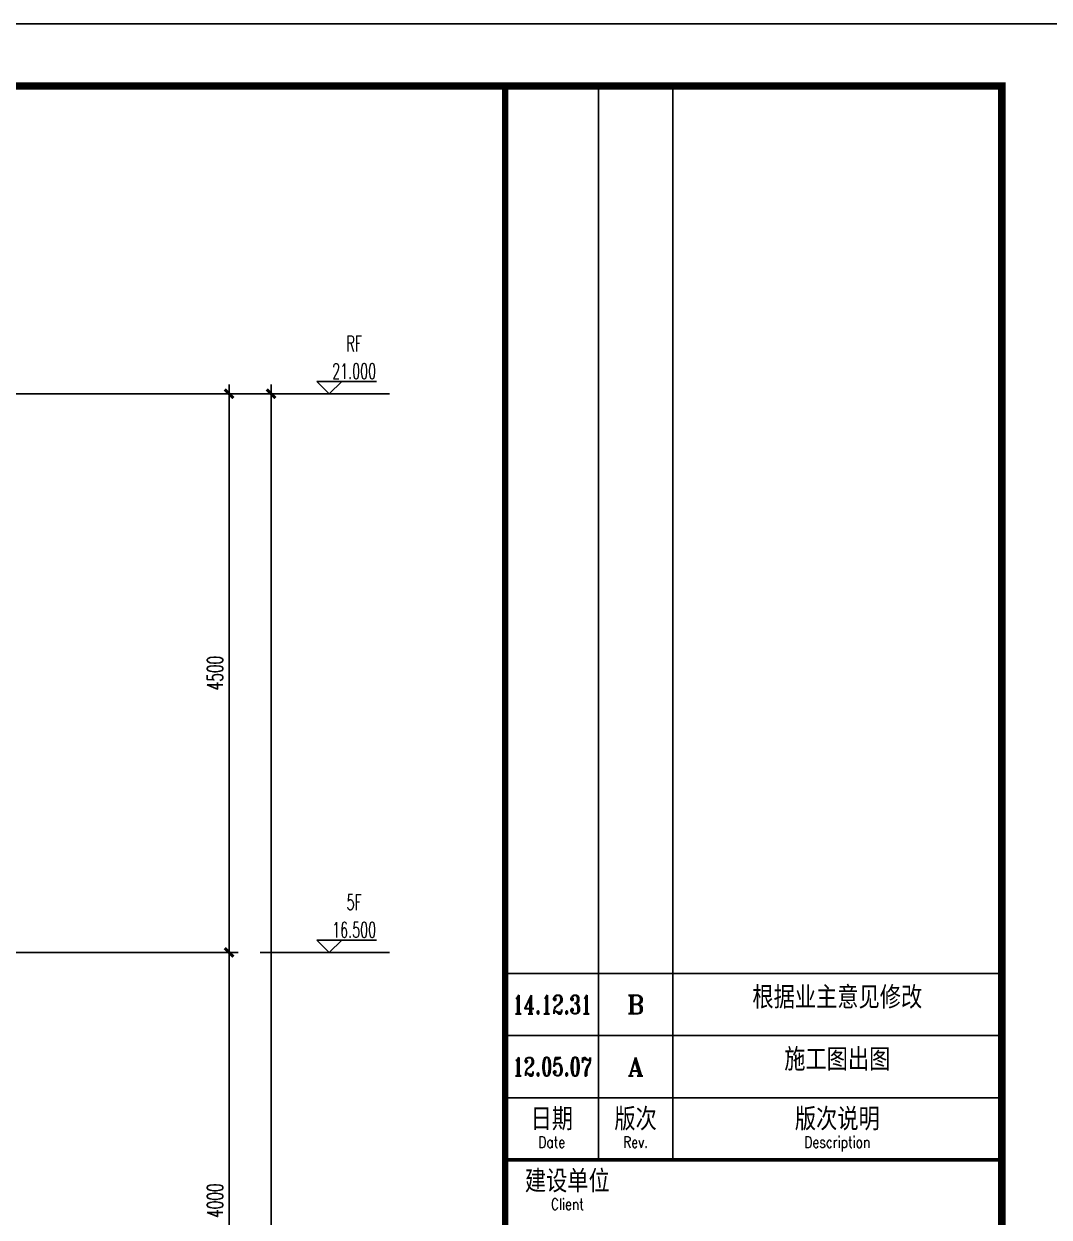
# Model space of a CAD drawing. Extents: x -345393 to -54719, y 203828 to 476815.
# Drawn here: x -227621 to -219361, y 246260 to 255872 of the extents above; entities that cross this region are included whole.
import ezdxf
from ezdxf.enums import TextEntityAlignment as Align

# ---------------------------------------------------------------- set-up
doc = ezdxf.new("R2010")
doc.units = 0
doc.header["$LTSCALE"] = 1000
doc.header["$MEASUREMENT"] = 0
doc.layers.get('0').update_dxf_attribs({"color": 252, "linetype": 'CONTINUOUS'})
doc.layers.get('Defpoints').update_dxf_attribs({"color": 252, "linetype": 'CONTINUOUS'})
for name, color, linetype in [('AXIS', 252, 'CONTINUOUS'), ('DIM_ELEV', 252, 'CONTINUOUS'), ('图框', 252, 'CONTINUOUS'), ('暖通-风-标注', 160, 'CONTINUOUS')]:
    doc.layers.add(name, color=color, linetype=linetype)
doc.styles.add('HZ-ZGBZ', font='romanc.shx', dxfattribs={"width": 0.65, "bigfont": '0hztxt.shx'})
doc.styles.add('TKZ1_tjhts.shx', font='tjromant.shx', dxfattribs={"bigfont": 'tjhts.shx'})
doc.styles.add('TKZ2_tjkts.shx', font='tjromant.shx', dxfattribs={"bigfont": 'tjkts.shx'})
doc.dimstyles.new('暖-标注50', dxfattribs={"dimscale": 0.5, "dimtxt": 250, "dimasz": 1, "dimexe": 150, "dimexo": 150, "dimgap": 100, "dimtad": 1, "dimdec": 0, "dimdsep": 46, "dimtxsty": 'HZ-ZGBZ', "dimblk": '_DIMX', "dimcen": 0.09, "dimclrt": 7, "dimadec": 0, "dimazin": 0, "dimtfac": 1, "dimtdec": 0, "dimtix": 1, "dimtmove": 2, "dimatfit": 3, "dimldrblk": '_DIMX', "dimfxl": 0, "dimtolj": 1, "dimtzin": 0, "dimarcsym": 0})

# ---------------------------------------------------------------- blocks, each defined once
blk = doc.blocks.new('_DIMX')
blk.add_line((-150, 0), (150, 0))
at = {"const_width": 50}
blk.add_lwpolyline([(-70, -70), (70, 70)], dxfattribs=at)
blk = doc.blocks.new('*D355')
at = {"layer": 'Defpoints', "color": 0}
for p in [(-227902.4, 248393.1), (-225968.1, 248393.1), (-227902.4, 244393.1)]:
    blk.add_point(p, dxfattribs=at)
at = {"layer": '暖通-风-标注', "color": 0, "lineweight": -2}
for p, q in [((-227827.4, 248393.1), (-225893.1, 248393.1)), ((-225968.1, 244393.6), (-225968.1, 248392.6)), ((-227827.4, 244393.1), (-225893.1, 244393.1))]:
    blk.add_line(p, q, dxfattribs=at)
at = {"layer": '暖通-风-标注', "color": 0, "lineweight": -2, "xscale": 0.5, "yscale": 0.5, "zscale": 0.5}
for p, rotation in [((-225968.1, 248393.1), 90), ((-225968.1, 244393.1), 270)]:
    blk.add_blockref('_DIMX', p, dxfattribs=dict(at, rotation=rotation))
at = {"layer": '暖通-风-标注', "color": 7, "insert": (-226080.6, 246393.1), "char_height": 125, "attachment_point": 5, "rotation": 90, "style": 'HZ-ZGBZ'}
blk.add_mtext('\\A1;4000', dxfattribs=at)
blk = doc.blocks.new('*D356')
at = {"layer": 'Defpoints', "color": 0}
for p in [(-227902.4, 252893.1), (-225968.1, 252893.1), (-227902.4, 248393.1)]:
    blk.add_point(p, dxfattribs=at)
at = {"layer": '暖通-风-标注', "color": 0, "lineweight": -2}
for p, q in [((-227827.4, 252893.1), (-225893.1, 252893.1)), ((-225968.1, 248393.6), (-225968.1, 252892.6)), ((-227827.4, 248393.1), (-225893.1, 248393.1))]:
    blk.add_line(p, q, dxfattribs=at)
at = {"layer": '暖通-风-标注', "color": 0, "lineweight": -2, "xscale": 0.5, "yscale": 0.5, "zscale": 0.5}
for p, rotation in [((-225968.1, 252893.1), 90), ((-225968.1, 248393.1), 270)]:
    blk.add_blockref('_DIMX', p, dxfattribs=dict(at, rotation=rotation))
at = {"layer": '暖通-风-标注', "color": 7, "insert": (-226080.6, 250643.1), "char_height": 125, "attachment_point": 5, "rotation": 90, "style": 'HZ-ZGBZ'}
blk.add_mtext('\\A1;4500', dxfattribs=at)
blk = doc.blocks.new('*D357')
at = {"layer": 'Defpoints', "color": 0}
for p in [(-227990.7, 252893.1), (-225628.5, 252893.1), (-227990.7, 230393.1)]:
    blk.add_point(p, dxfattribs=at)
at = {"layer": '暖通-风-标注', "color": 0, "lineweight": -2}
for p, q in [((-227915.7, 252893.1), (-225553.5, 252893.1)), ((-225628.5, 230393.6), (-225628.5, 252892.6)), ((-227915.7, 230393.1), (-225553.5, 230393.1))]:
    blk.add_line(p, q, dxfattribs=at)
at = {"layer": '暖通-风-标注', "color": 0, "lineweight": -2, "xscale": 0.5, "yscale": 0.5, "zscale": 0.5}
for p, rotation in [((-225628.5, 252893.1), 90), ((-225628.5, 230393.1), 270)]:
    blk.add_blockref('_DIMX', p, dxfattribs=dict(at, rotation=rotation))
at = {"layer": '暖通-风-标注', "color": 7, "insert": (-225741, 241643.1), "char_height": 125, "attachment_point": 5, "rotation": 90, "style": 'HZ-ZGBZ'}
blk.add_mtext('\\A1;22500', dxfattribs=at)

msp = doc.modelspace()

# ---------------------------------------------------------------- linework, layer by layer
for p, q in [((-222992.68185, 255372.36281), (-222992.68185, 246722.36292)), ((-222392.68185, 255372.36281), (-222392.68185, 246722.36292)), ((-223742.68185, 247222.36292), (-223142.68185, 247222.36292)), ((-223742.68185, 247222.36292), (-219742.68185, 247222.36292)), ((-223742.68185, 246722.36292), (-219742.68185, 246722.36292))]:
    msp.add_line(p, q)
for points, const_width in [([(-223742.68185, 255372.36281), (-223742.68185, 226672.36292)], 50), ([(-223742.68185, 246722.36292), (-219742.68185, 246722.36292)], 30)]:
    msp.add_lwpolyline(points, dxfattribs=dict(const_width=const_width))
at = {"layer": 'AXIS'}
for p, q in [((-225260.01522, 252992.5295), (-224779.70997, 252992.5295)), ((-225160.01522, 252892.5295), (-225260.01522, 252992.5295)), ((-225160.01522, 252892.5295), (-225060.01522, 252992.5295)), ((-225260.01522, 248492.5295), (-224779.70997, 248492.5295)), ((-225160.01522, 248392.5295), (-225260.01522, 248492.5295)), ((-225160.01522, 248392.5295), (-225060.01522, 248492.5295))]:
    msp.add_line(p, q, dxfattribs=at)
at = {"layer": 'DIM_ELEV'}
for p, q in [((-225718.0606, 252893.07192), (-224674.9409, 252893.07192)), ((-225718.0606, 248393.07192), (-224674.9409, 248393.07192))]:
    msp.add_line(p, q, dxfattribs=at)
at = {"layer": '图框'}
for p, q in [((-219242.68185, 255872.36281), (-261292.68185, 255872.36281)), ((-223742.68185, 248222.3627), (-219742.68185, 248222.3627)), ((-223742.68185, 247722.36281), (-219742.68185, 247722.36281))]:
    msp.add_line(p, q, dxfattribs=at)
at = {"layer": '图框', "const_width": 60}
msp.add_lwpolyline([(-219742.68185, 255372.36281), (-260042.68185, 255372.36281), (-260042.68185, 226672.36281), (-219742.68185, 226672.36281)], close=True, dxfattribs=at)

# ---------------------------------------------------------------- texts
at = {"style": 'TKZ2_tjkts.shx'}
for s, p in [('日期', (-223367.68185, 247049.73903)), ('版次', (-222692.68185, 247049.73903)), ('版次说明', (-221067.68185, 247049.73903)), ('建设单位', (-223242.68185, 246549.73903))]:
    msp.add_text(s, height=180, dxfattribs=at).set_placement(p, align=Align.MIDDLE_CENTER)
at = {"style": 'TKZ2_tjkts.shx', "width": 0.8}
for s, p in [('Date', (-223367.68185, 246864.75185)), ('Rev.', (-222692.68185, 246864.75185)), ('Description', (-221067.68185, 246864.75185)), ('Client', (-223242.68185, 246364.75185))]:
    msp.add_text(s, height=90, dxfattribs=at).set_placement(p, align=Align.MIDDLE_CENTER)
at = {"layer": 'AXIS', "style": 'HZ-ZGBZ', "width": 0.6}
for s, p in [('RF', (-224960.09148, 253296.89291)), ('21.000', (-224960.09148, 253074.83874)), ('5F', (-224960.09148, 248796.89291)), ('16.500', (-224960.09148, 248574.83874))]:
    msp.add_text(s, height=125, dxfattribs=at).set_placement(p, align=Align.MIDDLE)
at = {"layer": '图框', "style": 'TKZ1_tjhts.shx'}
for s, height, p in [('根据业主意见修改', 180, (-221067.68185, 248030.27929)), ('B', 150, (-222692.68185, 247972.3627)), ('施工图出图', 180, (-221067.68185, 247530.27941)), ('A', 150, (-222692.68185, 247472.36281))]:
    msp.add_text(s, height=height, dxfattribs=at).set_placement(p, align=Align.MIDDLE_CENTER)
at = {"layer": '图框', "style": 'TKZ1_tjhts.shx', "width": 0.7}
for s, p in [('14.12.31', (-223363.7688, 247972.3627)), ('12.05.07', (-223363.7688, 247472.36281))]:
    msp.add_text(s, height=150, dxfattribs=at).set_placement(p, align=Align.MIDDLE_CENTER)

# ---------------------------------------------------------------- dimensions: what is measured, and where the dimension line sits
at = {"layer": '暖通-风-标注'}
for p1, p2, distance, picture, middle in [((-227990.73332, 230393.07192), (-227990.73332, 252893.07192), -2362.21248, '*D357', (-225741.02084, 241643.07192)), ((-227902.38029, 248393.07192), (-227902.38029, 252893.07192), -1934.31969, '*D356', (-226080.5606, 250643.07192)), ((-227902.38029, 244393.07192), (-227902.38029, 248393.07192), -1934.31969, '*D355', (-226080.5606, 246393.07192))]:
    dim = msp.add_aligned_dim(p1=p1, p2=p2, distance=distance, dimstyle='暖-标注50', dxfattribs=at)
    dim.commit()
    dim.dimension.update_dxf_attribs({"geometry": picture, "text_midpoint": middle})

doc.saveas('drawing.dxf')
